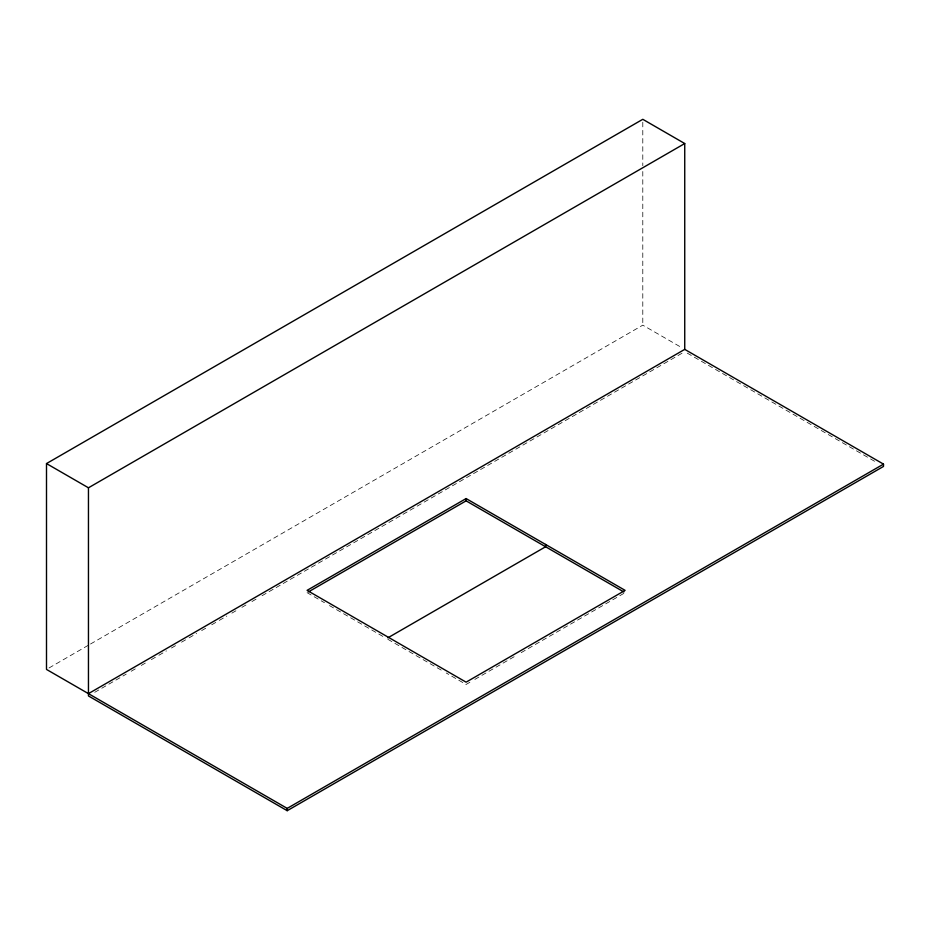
<?xml version="1.0" encoding="UTF-8"?>
<svg xmlns="http://www.w3.org/2000/svg" width="930" height="930" viewBox="0 0 930 930"><rect width="100%" height="100%" fill="white"/><g stroke="black" fill="none" stroke-linecap="round" stroke-linejoin="round"><path stroke-width="0.7" stroke-dasharray="4.65 3.49" d="M49.011 667.973L89.268 644.723M90.524 644.002L642.793 325.163L682.271 347.948M94.744 692.304L126.189 674.145M131.223 671.239L136.257 668.333M141.29 665.427L146.312 662.532M151.346 659.626L157.635 655.987M158.902 655.266L166.447 650.907M171.48 648.001L176.514 645.095M181.536 642.188L187.837 638.561M189.092 637.829L196.637 633.481M201.671 630.575L206.704 627.669M211.738 624.762L218.027 621.124M219.282 620.403L226.827 616.044M231.861 613.137L236.894 610.231M241.928 607.325L246.962 604.419M251.984 601.524L257.017 598.618M262.051 595.712L682.225 353.121M469.859 682.294L466.104 684.457L446.226 672.983M474.858 679.4L516.185 655.545M521.184 652.651L576.275 620.845M577.53 620.124L625.111 592.654M687.258 353.121L875.955 462.071M307.086 592.654L324.477 602.698M329.452 605.569L385.357 637.841M387.833 639.282L441.25 670.112M642.793 122.214L642.793 165.703M642.793 171.492L642.793 325.163"/><path stroke-width="1.4" d="M684.736 143.534L88.455 487.797L88.455 695.942L287.207 810.693L883.5 466.43L883.5 464.128L287.207 808.391L46.5 669.426L46.5 463.57L642.793 119.307L684.736 143.534L684.736 349.378L88.455 693.64M466.104 498.561L307.086 590.364L466.104 682.167L625.111 590.364L466.104 498.561L466.104 500.851L623.867 591.945M308.342 591.933L466.104 500.851M387.845 637.841L545.608 546.759L545.608 544.457M684.736 349.378L883.5 464.128M46.5 463.57L88.455 487.797M287.207 808.391L287.207 810.693"/></g></svg>
